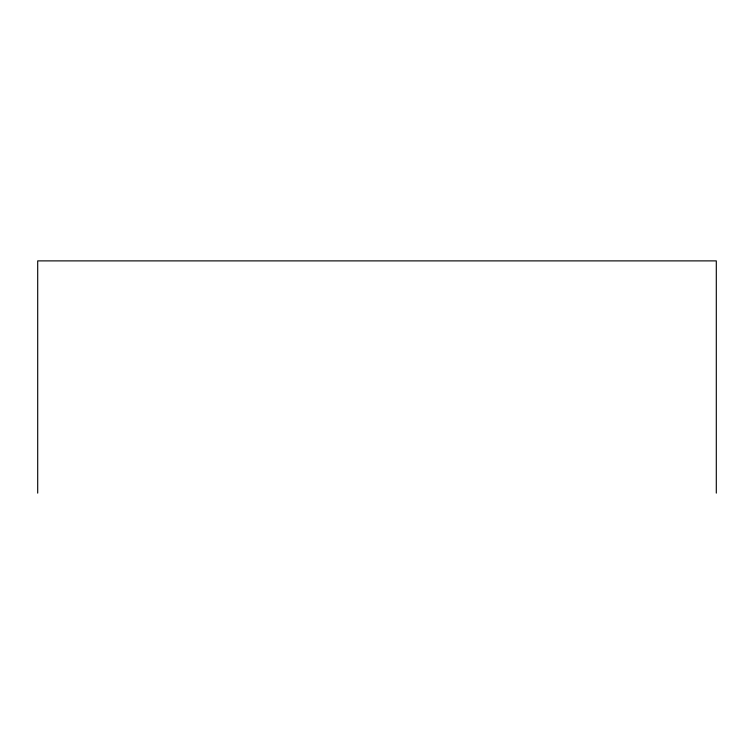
<?xml version="1.0" encoding="UTF-8"?>
<svg xmlns="http://www.w3.org/2000/svg" width="754" height="754" viewBox="0 0 754 754"><rect width="100%" height="100%" fill="white"/><g stroke="black" fill="none" stroke-linecap="round" stroke-linejoin="round"><path stroke-width="1.13" d="M716.3 493.116L716.3 260.884L37.7 260.884L37.7 493.116"/></g></svg>
